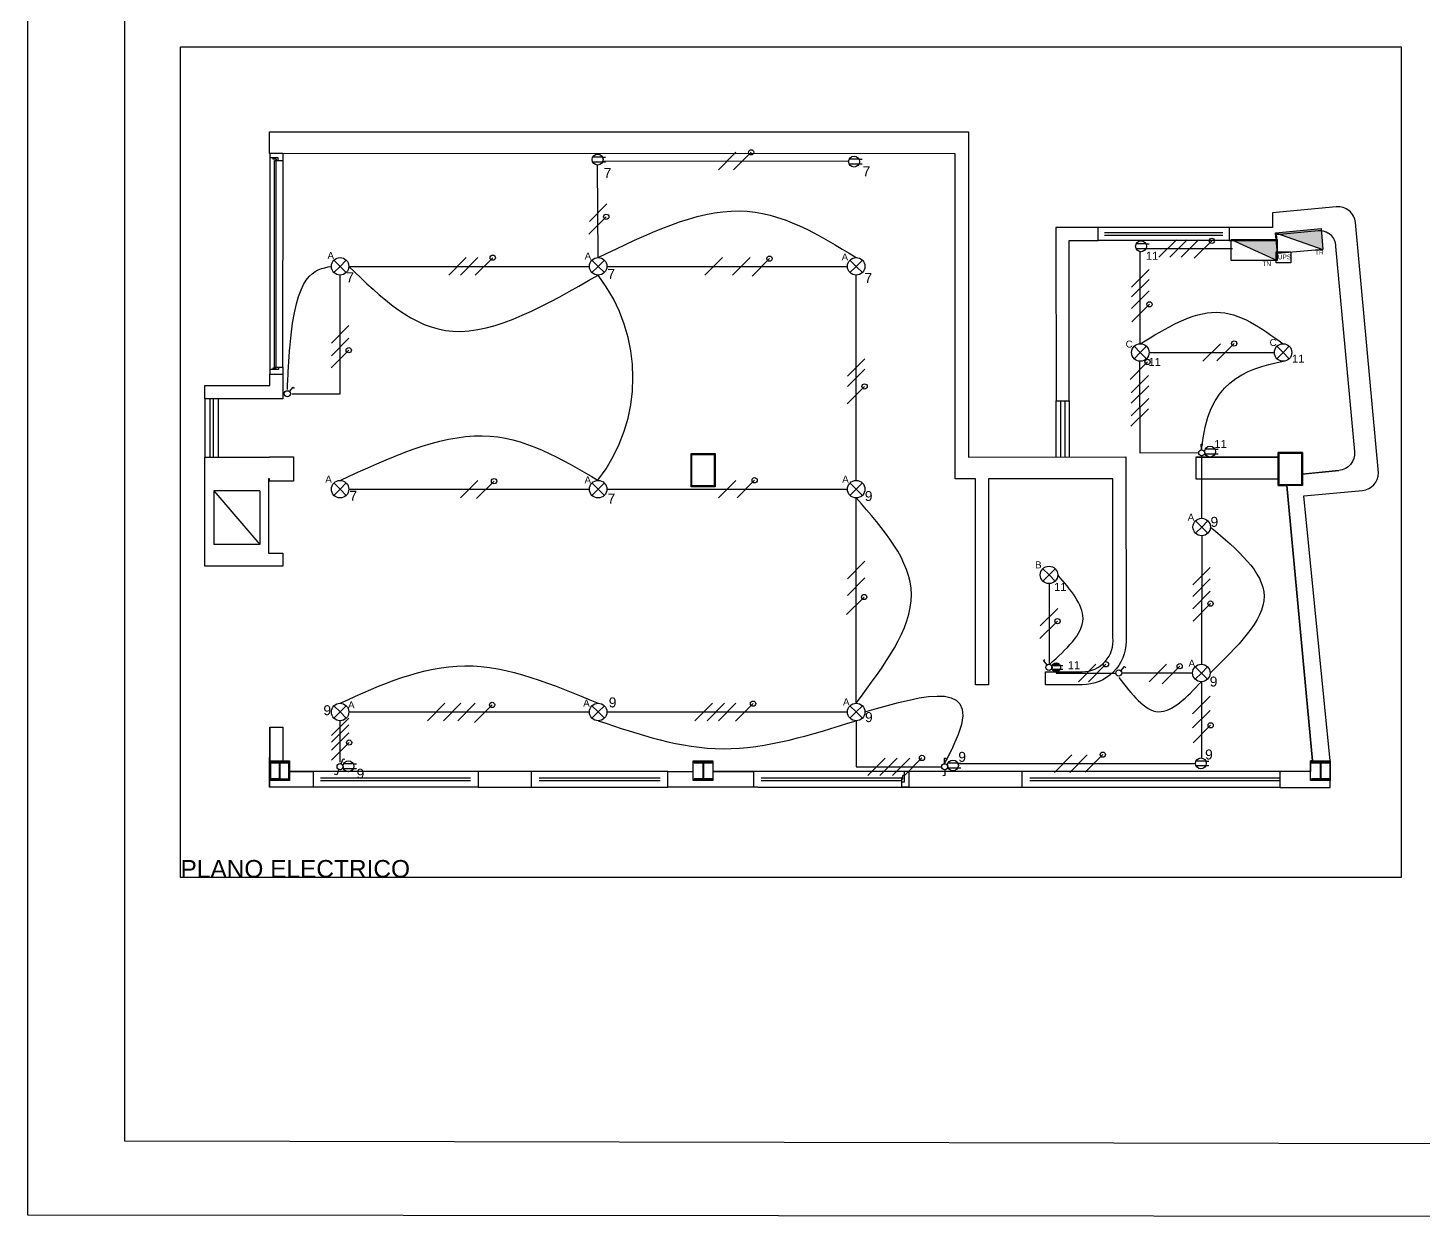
# Model space of a CAD drawing. Header units: metres. Extents: x -1 to 113, y -70 to 21.
# Drawn here: x 61.9 to 77.85, y -0.89 to 12.73 of the extents above; entities that cross this region are included whole.
import ezdxf

# ---------------------------------------------------------------- set-up
doc = ezdxf.new("R2010")
doc.units = ezdxf.units.M
doc.header["$LTSCALE"] = 0.5
doc.linetypes.add('ACAD_ISO02W100', pattern=[15, 12, -3])
for name, color, linetype in [('CONTROL', 24, 'ACAD_ISO02W100'), ('CUADRO', 7, 'Continuous'), ('EDIFICIO', 8, 'Continuous'), ('ENCHUFES', 5, 'Continuous'), ('FASES', 7, 'Continuous'), ('LUMINARIA', 1, 'Continuous'), ('TABLA', 7, 'Continuous'), ('TABLERO', 7, 'Continuous'), ('TUBERIA-PISO', 7, 'ACAD_ISO02W100'), ('TUBERIA-TECHO-PARED', 7, 'Continuous')]:
    doc.layers.add(name, color=color, linetype=linetype)
doc.styles.get("Standard").update_dxf_attribs({"font": 'arial.ttf'})

# ---------------------------------------------------------------- blocks, each defined once
blk = doc.blocks.new('*U139')
at = {"layer": 'LUMINARIA'}
for q in [(-0.071, 0.071), (-0.071, -0.071), (0.071, 0.071), (0.071, -0.071)]:
    blk.add_line((0, 0), q, dxfattribs=at)
blk.add_circle((0, 0), 0.1, dxfattribs=at)
blk = doc.blocks.new('Tablero')
at = {"layer": 'TABLERO'}
h = blk.add_hatch(color=256, dxfattribs=at)
h.dxf.hatch_style = 1
h.paths.add_polyline_path([(-0.262, 0.12), (0.262, -0.12), (0.262, 0.12)])
blk.add_line((-0.262, 0.12), (0.262, -0.12), dxfattribs=at)
blk.add_lwpolyline([(0.262, -0.12), (-0.262, -0.12), (-0.262, 0.12), (0.262, 0.12)], close=True, dxfattribs=at)
blk = doc.blocks.new('INTERRUPTOR')
at = {"layer": 'LUMINARIA'}
for p, q in [((0.023, 0.026), (0.065, 0.074)), ((0.065, 0.074), (0.08, 0.061))]:
    blk.add_line(p, q, dxfattribs=at)
blk.add_circle((0, 0), 0.0347, dxfattribs=at)
blk = doc.blocks.new('CONMUTABLE')
at = {"layer": 'LUMINARIA'}
for p, q in [((-0.067, -0.076), (-0.087, -0.059)), ((-0.023, -0.026), (-0.067, -0.076))]:
    blk.add_line(p, q, dxfattribs=at)
blk.add_lwpolyline([(0.023, 0.026), (0.065, 0.074), (0.08, 0.061)], dxfattribs=at)
blk.add_circle((0, 0), 0.0347, dxfattribs=at)
blk = doc.blocks.new('7')
at = {"layer": 'LUMINARIA', "insert": (-0.0002, 0.0009), "char_height": 0.04, "attachment_point": 1}
blk.add_mtext_dynamic_manual_height_columns('7', width=0.04, gutter_width=12.5, heights=[0], dxfattribs=at)
blk = doc.blocks.new('FASE')
at = {"layer": 'FASES', "ltscale": 0.5}
blk.add_line((-0.1, -0.1), (0.1, 0.1), dxfattribs=at)
blk = doc.blocks.new('9')
at = {"layer": 'LUMINARIA', "insert": (0, -0.0008), "char_height": 0.04, "attachment_point": 1}
blk.add_mtext_dynamic_manual_height_columns('9', width=0.107205, gutter_width=12.5, heights=[0], dxfattribs=at)
blk = doc.blocks.new('11')
at = {"layer": 'LUMINARIA', "insert": (0.0017, -0.002), "char_height": 0.04, "attachment_point": 1}
blk.add_mtext_dynamic_manual_height_columns('11', width=0.115452, gutter_width=12.5, heights=[0], dxfattribs=at)
blk = doc.blocks.new('Tomacorriente')
at = {"layer": 'ENCHUFES'}
for p, q in [((0.056, 0.026), (-0.056, 0.026)), ((0.056, 0.026), (0.092, 0.026)), ((-0.056, -0.026), (0.056, -0.026)), ((0.056, -0.026), (0.092, -0.026))]:
    blk.add_line(p, q, dxfattribs=at)
blk.add_circle((0, 0), 0.0621, dxfattribs=at)
blk = doc.blocks.new('FASE NEUTRO')
at = {"layer": 'FASES', "ltscale": 0.5}
h = blk.add_hatch(dxfattribs=at)
h.set_pattern_fill('ANGLE', color=256)
h.set_pattern_definition([(0, (0, 0), (0, 6.985), [5.08, -1.905]), (90, (0, 0), (-6.985, 4e-16), [5.08, -1.905])])
h.paths.add_polyline_path([(0.07, 0.1, 1), (0.13, 0.1, 1)])
blk.add_lwpolyline([(-0.1, -0.1), (0.1, 0.1)], dxfattribs=at)
blk.add_circle((0.1, 0.1), 0.03, dxfattribs=at)
blk = doc.blocks.new('Toma corriente CFGI 1 Fase')
at = {"layer": 'ENCHUFES', "lineweight": 40}
h = blk.add_hatch(color=256, dxfattribs=at)
h.dxf.hatch_style = 1
h.paths.add_polyline_path([(-0.045, 0.021), (0.045, 0.021, 0.63707)])
h.paths.add_polyline_path([(0.045, -0.021), (-0.045, -0.021, 0.63707)])
at = {"layer": 'ENCHUFES'}
for p, q in [((-0.045, 0.021), (0.074, 0.021)), ((-0.045, -0.021), (0.074, -0.021))]:
    blk.add_line(p, q, dxfattribs=at)
blk.add_circle((0, 0), 0.05, dxfattribs=at)

msp = doc.modelspace()

# ---------------------------------------------------------------- linework, layer by layer
at = {"layer": 'CONTROL'}
msp.add_arc((66.893, 8.729, 2.652), 1.921, 322.3149, 37.5753, dxfattribs=at)
for points in [[(68.416, 10.101, 2.666), (70.032, 10.635), (71.366, 10.101, 2.666)], [(64.863, 8.594), (64.891, 9.066), (65.366, 10.001, 2.666)], [(65.566, 10.001, 2.666), (66.756, 9.259), (68.416, 9.901, 2.666)], [(74.614, 9.116, 2.66), (75.481, 9.477), (76.246, 9.116, 2.66)], [(65.466, 7.553, 2.666), (67.092, 8.064), (68.416, 7.553, 2.666)], [(71.366, 5.006, 2.666), (71.997, 6.25), (71.366, 7.353, 2.666)], [(75.416, 7.02, 2.666), (76.028, 6.229, 0.002), (75.412, 5.351, 2.666)], [(73.576, 5.45), (73.959, 5.974), (73.67, 6.473)], [(65.466, 5.006, 2.666), (66.893, 5.434), (68.416, 5.006, 2.666)], [(71.466, 4.906, 2.666), (72.472, 4.507), (72.38, 4.329)], [(74.368, 5.301, 2.666), (74.821, 4.909), (75.312, 5.251, 2.666)], [(68.416, 4.806, 2.666), (69.844, 4.486), (71.366, 4.806, 2.666)]]:
    msp.add_spline(points, degree=3, dxfattribs=at)
msp.add_open_spline([(75.315, 7.9), (75.376, 8.68, 0.887), (75.807, 8.826, 1.773), (76.246, 8.916, 2.66)], degree=3, dxfattribs=at)
at = {"layer": 'CUADRO'}
for points in [[(61.897, 20.845), (113.376, 20.798), (113.376, -0.893), (61.897, -0.846)], [(63.005, 19.511), (85.616, 19.464), (85.616, -0.048), (63.005, 0)], [(63.642, 12.51), (77.595, 12.51), (77.595, 3.012), (63.642, 3.012)]]:
    msp.add_lwpolyline(points, close=True, dxfattribs=at)
at = {"layer": 'EDIFICIO'}
for p, q in [((64.759, 11.241), (64.661, 11.241)), ((64.663, 11.291), (64.663, 8.82)), ((64.698, 11.241), (64.698, 11.226)), ((64.734, 11.226), (64.698, 11.226)), ((64.718, 8.835), (64.717, 11.211)), ((64.734, 11.226), (64.734, 11.211)), ((64.736, 8.835), (64.736, 11.211)), ((64.755, 11.211), (64.811, 11.211)), ((64.811, 8.85), (64.814, 11.291)), ((75.559, 10.445), (74.131, 10.445)), ((75.631, 10.445), (75.469, 10.445)), ((75.631, 10.445), (75.469, 10.445)), ((75.589, 10.295), (74.131, 10.295)), ((75.631, 10.295), (75.589, 10.295)), ((75.631, 10.295), (75.589, 10.295)), ((64.761, 8.82), (64.661, 8.82)), ((64.663, 8.82), (64.663, 8.77)), ((64.736, 8.835), (64.699, 8.835)), ((64.699, 8.835), (64.699, 8.82)), ((64.757, 8.85), (64.811, 8.85)), ((64.811, 8.85), (64.811, 8.77)), ((63.921, 8.487), (63.921, 7.82)), ((63.976, 8.487), (63.976, 7.82)), ((64.016, 8.487), (64.016, 7.82)), ((64.016, 8.487), (64.016, 7.82)), ((64.071, 8.487), (64.071, 7.82)), ((73.649, 8.462), (73.649, 7.82)), ((73.702, 8.462), (73.702, 7.82)), ((73.75, 8.462), (73.75, 7.822)), ((73.799, 8.462), (73.799, 7.82)), ((63.921, 8.175), (63.921, 7.82)), ((75.249, 7.82), (76.191, 7.82)), ((76.191, 7.82), (75.249, 7.82)), ((69.757, 7.652), (69.754, 7.664)), ((76.461, 7.625), (76.883, 7.665)), ((76.461, 7.625), (76.883, 7.665)), ((75.249, 7.57), (76.191, 7.57)), ((64.021, 7.434), (64.021, 6.822)), ((64.547, 7.434), (64.021, 7.434)), ((64.021, 7.434), (64.547, 6.822)), ((64.547, 7.434), (64.547, 6.822)), ((76.485, 7.377), (77.155, 7.44)), ((76.485, 7.377), (77.155, 7.44)), ((64.547, 6.822), (64.021, 6.822)), ((64.663, 4.731), (64.663, 4.347)), ((64.811, 4.731), (64.811, 4.347)), ((64.661, 4.326), (64.661, 4.143)), ((64.672, 4.326), (64.771, 4.326)), ((64.672, 4.326), (64.672, 4.143)), ((64.771, 4.326), (64.771, 4.143)), ((64.777, 4.326), (64.876, 4.326)), ((64.777, 4.326), (64.777, 4.143)), ((64.876, 4.326), (64.876, 4.143)), ((64.887, 4.326), (64.887, 4.143)), ((69.514, 4.326), (69.613, 4.326)), ((69.514, 4.326), (69.613, 4.326)), ((69.613, 4.326), (69.613, 4.143)), ((69.613, 4.326), (69.613, 4.143)), ((69.619, 4.326), (69.718, 4.326)), ((69.619, 4.326), (69.619, 4.143)), ((69.619, 4.326), (69.718, 4.326)), ((69.619, 4.326), (69.619, 4.143)), ((76.571, 4.326), (76.67, 4.326)), ((76.571, 4.326), (76.67, 4.326)), ((76.571, 4.326), (76.67, 4.326)), ((76.67, 4.326), (76.67, 4.143)), ((76.67, 4.326), (76.67, 4.143)), ((76.67, 4.326), (76.67, 4.143)), ((76.676, 4.326), (76.775, 4.326)), ((76.676, 4.326), (76.676, 4.143)), ((76.676, 4.326), (76.775, 4.326)), ((76.676, 4.326), (76.676, 4.143)), ((76.676, 4.326), (76.775, 4.326)), ((76.676, 4.326), (76.676, 4.143)), ((65.158, 4.225), (64.887, 4.225)), ((67.043, 4.225), (65.158, 4.226)), ((69.211, 4.224), (67.656, 4.224)), ((69.211, 4.225), (69.504, 4.225)), ((70.192, 4.225), (69.728, 4.225)), ((71.918, 4.224), (70.192, 4.225)), ((71.882, 4.157), (71.9, 4.157)), ((71.9, 4.137), (71.9, 4.18)), ((71.918, 4.18), (71.9, 4.18)), ((71.918, 4.107), (71.918, 4.224)), ((71.967, 4.224), (71.918, 4.224)), ((76.209, 4.224), (73.265, 4.224)), ((64.661, 4.121), (64.661, 4.046)), ((64.771, 4.143), (64.672, 4.143)), ((64.876, 4.132), (64.672, 4.132)), ((64.777, 4.143), (64.876, 4.143)), ((66.957, 4.045), (65.158, 4.046)), ((67.043, 4.045), (66.957, 4.045)), ((67.656, 4.045), (69.211, 4.045)), ((69.613, 4.143), (69.514, 4.143)), ((69.613, 4.143), (69.514, 4.143)), ((69.718, 4.143), (69.619, 4.143)), ((69.718, 4.143), (69.619, 4.143)), ((70.242, 4.045), (70.192, 4.045)), ((70.242, 4.045), (71.882, 4.045)), ((71.9, 4.137), (71.882, 4.137)), ((71.882, 4.112), (71.882, 4.045)), ((71.967, 4.045), (71.882, 4.045)), ((73.265, 4.045), (76.209, 4.045)), ((76.67, 4.143), (76.571, 4.143)), ((76.67, 4.143), (76.571, 4.143)), ((76.67, 4.143), (76.571, 4.143)), ((76.775, 4.143), (76.676, 4.143)), ((76.775, 4.143), (76.676, 4.143)), ((76.775, 4.143), (76.676, 4.143))]:
    msp.add_line(p, q, dxfattribs=at)
at = {"layer": 'EDIFICIO', "ltscale": 0.025}
for p, q in [((75.559, 10.384), (74.203, 10.384)), ((75.559, 10.354), (74.203, 10.354)), ((66.957, 4.148), (65.244, 4.148)), ((69.125, 4.148), (67.741, 4.148)), ((71.882, 4.148), (70.278, 4.148)), ((76.209, 4.148), (73.351, 4.148)), ((66.957, 4.118), (65.244, 4.118)), ((69.125, 4.118), (67.741, 4.118)), ((71.882, 4.118), (70.278, 4.118)), ((76.209, 4.118), (73.351, 4.118))]:
    msp.add_line(p, q, dxfattribs=at)
at = {"layer": 'EDIFICIO', "ltscale": 0.05}
for p, q in [((76.582, 4.346), (76.29, 7.494)), ((71.882, 4.045), (71.967, 4.045))]:
    msp.add_line(p, q, dxfattribs=at)
at = {"layer": 'EDIFICIO'}
for points in [[(64.661, 11.541), (72.649, 11.541), (72.649, 7.82), (74.449, 7.822), (74.451, 5.716, -0.414629), (73.951, 5.216), (73.529, 5.216), (73.529, 5.366), (73.951, 5.366, 0.446701), (74.3, 5.756), (74.299, 7.57), (72.879, 7.57), (72.879, 5.216), (72.729, 5.216), (72.729, 7.57), (72.498, 7.571), (72.499, 11.286), (64.811, 11.291), (64.661, 11.291)], [(75.631, 10.295), (76.179, 10.295), (76.172, 10.366), (76.647, 10.41, -0.441548), (76.846, 10.229), (77.063, 7.883, -0.413646), (76.883, 7.665), (76.467, 7.626), (76.467, 7.874), (76.191, 7.874), (76.191, 7.82), (75.249, 7.82), (75.249, 7.57), (76.191, 7.57), (76.191, 7.494), (76.29, 7.494), (76.582, 4.346), (76.561, 4.346), (76.561, 4.224), (76.209, 4.224), (76.209, 4.044), (76.785, 4.044), (76.785, 4.346), (76.485, 7.377), (77.155, 7.44, 0.386886), (77.336, 7.639), (77.072, 10.501, 0.414955), (76.854, 10.682), (76.125, 10.613), (76.125, 10.445), (75.631, 10.445)]]:
    msp.add_lwpolyline(points, format="xyb", close=True, dxfattribs=at)
for points in [[(64.716, 11.211), (64.759, 11.211), (64.759, 11.241)], [(64.717, 8.85), (64.761, 8.85), (64.761, 8.82)], [(69.488, 7.49), (69.488, 7.851), (69.744, 7.851), (69.744, 7.49), (69.488, 7.49)], [(69.488, 7.49), (69.488, 7.851), (69.744, 7.851), (69.744, 7.49), (69.488, 7.49)], [(69.488, 7.49), (69.488, 7.851), (69.744, 7.851), (69.744, 7.49), (69.488, 7.49)], [(76.201, 7.504), (76.201, 7.864), (76.457, 7.864), (76.457, 7.504), (76.201, 7.504)], [(76.457, 7.524), (76.457, 7.504), (76.201, 7.504)], [(76.457, 7.524), (76.457, 7.504), (76.201, 7.504)], [(64.661, 4.326), (64.661, 4.347), (64.887, 4.347), (64.887, 4.326)], [(64.672, 4.326), (64.672, 4.336), (64.876, 4.336), (64.876, 4.326)], [(69.514, 4.326), (69.514, 4.336), (69.718, 4.336), (69.718, 4.326)], [(76.571, 4.326), (76.571, 4.336), (76.775, 4.336), (76.775, 4.326)], [(71.882, 4.157), (71.882, 4.107), (71.918, 4.107)], [(64.887, 4.143), (64.887, 4.121), (64.661, 4.121), (64.661, 4.143)], [(64.876, 4.143), (64.876, 4.132), (64.672, 4.132), (64.672, 4.143)], [(69.718, 4.143), (69.718, 4.132), (69.514, 4.132), (69.514, 4.143)], [(76.775, 4.143), (76.775, 4.132), (76.571, 4.132), (76.571, 4.143)]]:
    msp.add_lwpolyline(points, dxfattribs=at)
for points in [[(73.649, 8.462), (73.799, 8.462), (73.799, 10.295), (74.131, 10.295), (74.131, 10.445), (73.649, 10.445), (73.652, 8.462)], [(64.663, 8.77), (64.811, 8.77), (64.811, 8.487), (63.921, 8.487), (63.921, 8.637), (64.663, 8.637)], [(63.921, 7.82), (64.661, 7.82), (64.661, 7.823), (64.935, 7.823), (64.935, 7.546), (64.661, 7.546), (64.661, 7.57), (64.647, 7.571), (64.647, 6.722), (64.811, 6.722), (64.811, 6.572), (63.921, 6.572)], [(69.478, 7.48), (69.478, 7.861), (69.754, 7.861), (69.754, 7.48)], [(76.191, 7.494), (76.191, 7.874), (76.467, 7.874), (76.467, 7.494)], [(64.663, 4.731), (64.811, 4.731), (64.811, 4.347), (64.887, 4.347), (64.887, 4.225), (65.158, 4.226), (65.158, 4.046), (64.661, 4.046)], [(69.211, 4.224), (69.504, 4.224), (69.504, 4.346), (69.728, 4.346), (69.728, 4.225), (70.192, 4.224), (70.192, 4.045), (69.211, 4.045)], [(69.728, 4.346), (69.728, 4.122), (69.504, 4.122), (69.504, 4.346)], [(76.785, 4.346), (76.785, 4.122), (76.561, 4.122), (76.561, 4.346)], [(76.785, 4.346), (76.785, 4.122), (76.561, 4.122), (76.561, 4.346)], [(76.785, 4.346), (76.785, 4.122), (76.561, 4.122), (76.561, 4.346)], [(67.043, 4.225), (67.043, 4.045), (67.656, 4.045), (67.656, 4.225)], [(71.967, 4.225), (71.967, 4.045), (73.265, 4.045), (73.265, 4.225)]]:
    msp.add_lwpolyline(points, close=True, dxfattribs=at)
msp.add_arc((69.739, 7.648), 0.0186, 327.5318, 11.7835, dxfattribs=at)
at = {"layer": 'TABLERO'}
msp.add_lwpolyline([(76.166, 10.167), (76.334, 10.167), (76.334, 10.041), (76.166, 10.041)], close=True, dxfattribs=at)
at = {"layer": 'TUBERIA-PISO'}
for p, q in [((68.472, 11.208, 2.666), (71.282, 11.202, 2.666)), ((74.694, 10.205, 2.66), (75.666, 10.205))]:
    msp.add_line(p, q, dxfattribs=at)
at = {"layer": 'TUBERIA-PISO', "elevation": 2.666}
msp.add_lwpolyline([(72.528, 4.316), (75.244, 4.315)], dxfattribs=at)
at = {"layer": 'TUBERIA-TECHO-PARED'}
for p, q in [((68.416, 10.101, 2.666), (68.41, 11.16)), ((74.614, 9.116, 2.66), (74.614, 10.169, 2.66)), ((65.566, 10.001, 2.666), (68.316, 10.001, 2.666)), ((68.516, 10.001, 2.666), (71.266, 10.001, 2.666)), ((71.366, 7.553, 2.666), (71.366, 9.901, 2.666)), ((74.714, 9.016, 2.66), (76.146, 9.016, 2.66)), ((75.316, 7.12, 2.666), (75.316, 7.834, -0.05)), ((65.566, 7.453, 2.666), (68.316, 7.453, 2.666)), ((68.516, 7.453, 2.666), (71.266, 7.453, 2.666)), ((71.366, 5.006, 2.666), (71.366, 7.353, 2.666)), ((75.316, 6.92, 2.666), (75.312, 5.451, 2.666)), ((73.57, 6.373), (73.57, 5.45)), ((73.653, 5.366), (73.653, 5.351)), ((73.653, 5.351), (74.333, 5.351, 2.666)), ((75.212, 5.351, 2.666), (74.403, 5.351, 2.666)), ((65.566, 4.906, 2.666), (68.316, 4.906, 2.666)), ((68.516, 4.906, 2.666), (71.266, 4.906, 2.666))]:
    msp.add_line(p, q, dxfattribs=at)
msp.add_lwpolyline([(64.913, 8.544), (65.466, 8.544), (65.466, 9.901)], dxfattribs=at)
at = {"layer": 'TUBERIA-TECHO-PARED', "elevation": 2.666}
for points in [[(75.284, 7.869), (74.614, 7.865), (74.607, 8.917)], [(75.312, 5.251), (75.312, 4.385)], [(65.466, 4.33), (65.466, 4.806)], [(71.366, 4.806), (71.366, 4.279), (72.342, 4.279)]]:
    msp.add_lwpolyline(points, dxfattribs=at)

# ---------------------------------------------------------------- block references
at = {"layer": 'ENCHUFES'}
for name, p in [('Tomacorriente', (68.41, 11.222)), ('Tomacorriente', (71.341, 11.199)), ('Tomacorriente', (74.622, 10.231)), ('Tomacorriente', (75.411, 7.883)), ('Toma corriente CFGI 1 Fase', (73.653, 5.416)), ('Tomacorriente', (65.562, 4.285)), ('Tomacorriente', (72.472, 4.294)), ('Tomacorriente', (75.306, 4.318))]:
    msp.add_blockref(name, p, dxfattribs=at)
for name, p, xscale, yscale, zscale in [('7', (68.48, 11.123, 2.666), 2.856516031875943, 2.856516031875943, 2.856516031875943), ('7', (71.439, 11.142, 2.666), 2.856516031875943, 2.856516031875943, 2.856516031875943), ('11', (74.673, 10.172, 12.194), 2.287014022542543, 2.287014022542543, 2.287014022542543), ('11', (75.456, 8.02, 12.194), 2.287014022542543, 2.287014022542543, 2.287014022542543), ('9', (75.354, 4.479, 2.666), 2.846908358946191, 2.846908358946191, 2.846908358946191), ('9', (72.533, 4.452, 2.666), 2.846908358946191, 2.846908358946191, 2.846908358946191), ('9', (65.654, 4.259), 2.846908358946191, 2.846908358946191, 2.846908358946191)]:
    msp.add_blockref(name, p, dxfattribs=dict(at, xscale=xscale, yscale=yscale, zscale=zscale))
at = {"layer": 'FASES', "ltscale": 0.5}
for p in [(70.065, 11.205, 5.176), (68.409, 10.468, 2.51), (75.331, 10.193, 2.51), (67.111, 10, 2.51), (70.275, 9.989, 2.51), (74.618, 9.467, 2.51), (75.587, 9.019, 2.51), (65.465, 8.942, 2.51), (74.596, 8.808, 2.51), (71.362, 8.528, 2.51), (67.126, 7.445, 2.51), (70.105, 7.455, 2.51), (71.357, 6.12, 2.51), (75.317, 6.045, 2.51), (73.567, 5.844, 2.51), (74.121, 5.351, 1.333), (74.964, 5.329, 2.51), (67.104, 4.886, 2.51), (70.087, 4.901, 2.51), (75.318, 4.653, 2.51), (65.469, 4.456, 2.51), (72.018, 4.28, 2.51), (74.085, 4.318, 2.666)]:
    msp.add_blockref('FASE NEUTRO', p, dxfattribs=at)
at = {"layer": 'FASES'}
for p in [(69.89, 11.205, 2.666), (68.417, 10.615, 2.666), (74.927, 10.205, 1.33), (75.051, 10.205, 1.33), (75.18, 10.205, 1.33), (66.809, 10.001, 2.666), (66.941, 10.001, 2.666), (69.737, 10.001, 2.666), (70.052, 10.001, 2.666), (74.614, 9.864, 2.66), (74.614, 9.752, 2.66), (74.614, 9.62, 2.66), (65.466, 9.223), (65.466, 9.079), (75.43, 9.016, 2.66), (71.366, 8.845, 2.666), (71.366, 8.727, 2.666), (74.609, 8.654, 2.666), (74.61, 8.536, 2.666), (74.61, 8.391, 2.666), (74.607, 8.272, 2.666), (66.941, 7.453, 2.666), (69.891, 7.453, 2.666), (71.366, 6.529, 2.666), (75.314, 6.458, 2.666), (71.366, 6.339, 2.666), (75.314, 6.327, 2.666), (75.314, 6.186, 2.666), (73.57, 5.99), (74.007, 5.351, 1.333), (74.815, 5.351, 2.666), (66.564, 4.906, 2.666), (66.747, 4.906, 2.666), (66.911, 4.906, 2.666), (69.622, 4.906, 2.666), (69.761, 4.906, 2.666), (69.891, 4.906, 2.666), (75.312, 4.986, 2.666), (65.466, 4.736, 2.666), (75.312, 4.823, 2.666), (65.466, 4.659, 2.666), (65.466, 4.568, 2.666), (71.599, 4.279, 2.666), (71.736, 4.279, 2.666), (71.881, 4.279, 2.666), (73.731, 4.315, 2.666), (73.908, 4.315, 2.666)]:
    msp.add_blockref('FASE', p, dxfattribs=at)
at = {"layer": 'LUMINARIA'}
for name, p in [('*U139', (65.466, 10.001, 2.666)), ('*U139', (68.416, 10.001, 2.666)), ('*U139', (71.366, 10.001, 2.666)), ('*U139', (74.614, 9.016, 2.66)), ('*U139', (76.246, 9.016, 2.66)), ('INTERRUPTOR', (64.863, 8.544)), ('*U139', (65.466, 7.453, 2.666)), ('*U139', (68.416, 7.453, 2.666)), ('*U139', (71.366, 7.453, 2.666)), ('*U139', (75.316, 7.02, 2.666)), ('*U139', (73.57, 6.473)), ('INTERRUPTOR', (74.368, 5.351, 2.666)), ('*U139', (75.312, 5.351, 2.666)), ('*U139', (65.466, 4.906, 2.666)), ('*U139', (68.416, 4.906, 2.666)), ('*U139', (71.366, 4.906, 2.666))]:
    msp.add_blockref(name, p, dxfattribs=at)
for name, p, xscale, yscale, zscale in [('7', (65.537, 9.93, 2.666), 2.856516031875943, 2.856516031875943, 2.856516031875943), ('7', (68.522, 9.97, 2.666), 2.856516031875943, 2.856516031875943, 2.856516031875943), ('7', (71.46, 9.922, 2.666), 2.856516031875943, 2.856516031875943, 2.856516031875943), ('11', (74.703, 8.958, 12.194), 2.287014022542543, 2.287014022542543, 2.287014022542543), ('11', (76.344, 8.996, 12.194), 2.287014022542543, 2.287014022542543, 2.287014022542543), ('7', (65.573, 7.432, 2.666), 2.856516031875943, 2.856516031875943, 2.856516031875943), ('7', (68.523, 7.4, 2.666), 2.856516031875943, 2.856516031875943, 2.856516031875943), ('9', (71.464, 7.434, 2.666), 2.846908358946191, 2.846908358946191, 2.846908358946191), ('9', (75.416, 7.139, 5.332), 2.846908358946191, 2.846908358946191, 2.846908358946191), ('11', (73.624, 6.386, 12.194), 2.287014022542543, 2.287014022542543, 2.287014022542543), ('11', (73.781, 5.491, 12.194), 2.287014022542543, 2.287014022542543, 2.287014022542543), ('9', (75.407, 5.313, 2.666), 2.846908358946191, 2.846908358946191, 2.846908358946191), ('9', (65.275, 4.985, 2.666), 2.846908358946191, 2.846908358946191, 2.846908358946191), ('9', (68.537, 5.074, 2.666), 2.846908358946191, 2.846908358946191, 2.846908358946191), ('9', (71.466, 4.906, 2.666), 2.846908358946191, 2.846908358946191, 2.846908358946191)]:
    msp.add_blockref(name, p, dxfattribs=dict(at, xscale=xscale, yscale=yscale, zscale=zscale))
for name, p, rotation in [('INTERRUPTOR', (75.316, 7.869, 2.666), 45.64429834254462), ('INTERRUPTOR', (73.57, 5.416), 80.2528636825603), ('CONMUTABLE', (65.466, 4.28, 2.666), 19.73463818973915), ('CONMUTABLE', (72.378, 4.279), 43.11857600720565)]:
    msp.add_blockref(name, p, dxfattribs=dict(at, rotation=rotation))
at = {"layer": 'TABLERO', "rotation": 5.290388527868628}
msp.add_blockref('Tablero', (76.43, 10.29), dxfattribs=at)
at = {"layer": 'TABLERO'}
msp.add_blockref('Tablero', (75.916, 10.188), dxfattribs=at)

# ---------------------------------------------------------------- texts
at = {"layer": 'CUADRO', "insert": (63.642, 3.213), "char_height": 0.2, "attachment_point": 1}
msp.add_mtext_dynamic_manual_height_columns('PLANO ELECTRICO', width=2.69004, gutter_width=12.5, heights=[0], dxfattribs=at)
at = {"layer": 'TABLA', "ltscale": 0.5, "char_height": 0.08, "attachment_point": 1}
for s, insert in [('A', (65.322, 10.165)), ('A', (68.262, 10.159)), ('A', (71.199, 10.148)), ('C', (74.446, 9.152)), ('C', (76.092, 9.171)), ('A', (65.297, 7.608)), ('A', (68.26, 7.6)), ('A', (71.206, 7.608)), ('A', (75.156, 7.173)), ('B', (73.411, 6.628)), ('A', (75.165, 5.503)), ('A', (65.557, 5.027, 2.666)), ('A', (68.245, 5.047)), ('A', (71.215, 5.062))]:
    msp.add_mtext_dynamic_manual_height_columns(s, width=0.13475, gutter_width=12.5, heights=[0], dxfattribs=dict(at, insert=insert))
at = {"layer": 'TABLERO', "char_height": 0.0534, "attachment_point": 1}
for s, insert in [('TN', (76.009, 10.059)), ('UPS', (76.186, 10.135)), ('TR', (76.611, 10.188))]:
    msp.add_mtext_dynamic_manual_height_columns(s, width=0.04474, gutter_width=3.336, heights=[0], dxfattribs=dict(at, insert=insert))

doc.saveas('drawing.dxf')
